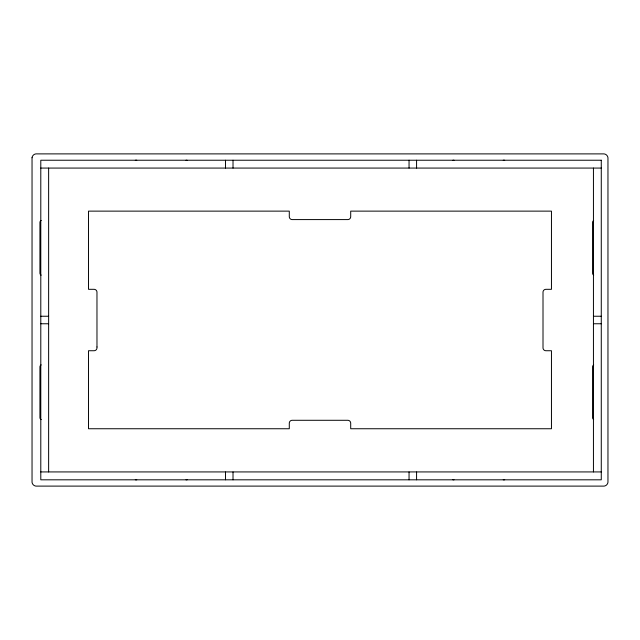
<?xml version="1.0" encoding="UTF-8"?>
<svg xmlns="http://www.w3.org/2000/svg" width="640" height="640" viewBox="0 0 640 640"><rect width="100%" height="100%" fill="white"/><g stroke="black" fill="none" stroke-linecap="round" stroke-linejoin="round"><path stroke-width="0.96" d="M453.992 160.232L453.216 160.24A2.232 2.232 0 0 0 452.784 160.328M186.008 479.816L186.784 479.8A2.232 2.232 0 0 0 187.216 479.72M136.76 160.232L135.736 160.24A2.232 2.232 0 0 0 135.304 160.312M503.24 479.816L504.264 479.808A2.232 2.232 0 0 0 504.696 479.728M40.792 168.072L601.272 168.072M40.792 316.24L48.632 316.24M593.44 316.24L601.272 316.24M40.792 323.76L48.632 323.76M593.44 323.76L601.272 323.76M40.792 471.928L601.272 471.928M503.24 160.232L504.264 160.24A2.232 2.232 0 0 1 504.696 160.312M136.76 479.816L135.736 479.808A2.232 2.232 0 0 1 135.304 479.728M186.008 160.232L186.784 160.24A2.232 2.232 0 0 1 187.216 160.328M453.992 479.816L453.216 479.8A2.232 2.232 0 0 1 452.784 479.72M593.44 168.072L593.44 471.928M416.576 160.232L416.576 168.072M416.576 471.976L416.576 479.816M409.048 160.232L409.048 168.072M409.048 471.976L409.048 479.816M233.016 160.232L233.016 168.072M233.016 471.976L233.016 479.816M225.496 160.232L225.496 168.072M225.496 471.976L225.496 479.816M48.632 168.072L48.632 471.928M593.712 275.072A2.232 2.232 0 0 1 592.584 273.352L592.576 222.304A2.232 2.232 0 0 1 593.664 220.552M593.712 364.976A2.232 2.232 0 0 0 592.584 366.696L592.576 417.744A2.232 2.232 0 0 0 593.664 419.496M41.256 220.432A2.232 2.232 0 0 0 39.928 222.472L39.928 273.088A2.232 2.232 0 0 0 41.208 275.144M41.256 419.616A2.232 2.232 0 0 1 39.928 417.576L39.928 366.96A2.232 2.232 0 0 1 41.208 364.904M96.976 346.984L96.968 348.064A2.896 2.896 0 0 1 94.064 350.736L88.512 350.736L88.512 428.744L289.288 428.744L289.288 423.192A2.896 2.896 0 0 1 291.96 420.288L348.04 420.288A2.896 2.896 0 0 1 350.704 423.192L350.704 428.744L551.456 428.744L551.456 350.736L545.904 350.736A2.896 2.896 0 0 1 543.008 348.064L543.008 291.984A2.896 2.896 0 0 1 545.904 289.312L551.456 289.312L551.456 211.128L350.704 211.128L350.704 216.68A2.896 2.896 0 0 1 348.04 219.584L291.96 219.584A2.896 2.896 0 0 1 289.288 216.68L289.288 211.128L88.512 211.128L88.512 289.312L94.064 289.312A2.896 2.896 0 0 1 96.968 291.984L96.976 346.984M32.04 157.728L32.04 482.272A4.448 4.448 0 0 0 35.872 486.104L604.128 486.112A4.448 4.448 0 0 0 607.96 482.272L607.96 157.728A4.448 4.448 0 0 0 604.128 153.896L35.872 153.888A4.448 4.448 0 0 0 32.04 157.728M601.272 160.232L40.792 160.232L40.792 479.816L601.272 479.816L601.272 160.232"/></g></svg>
